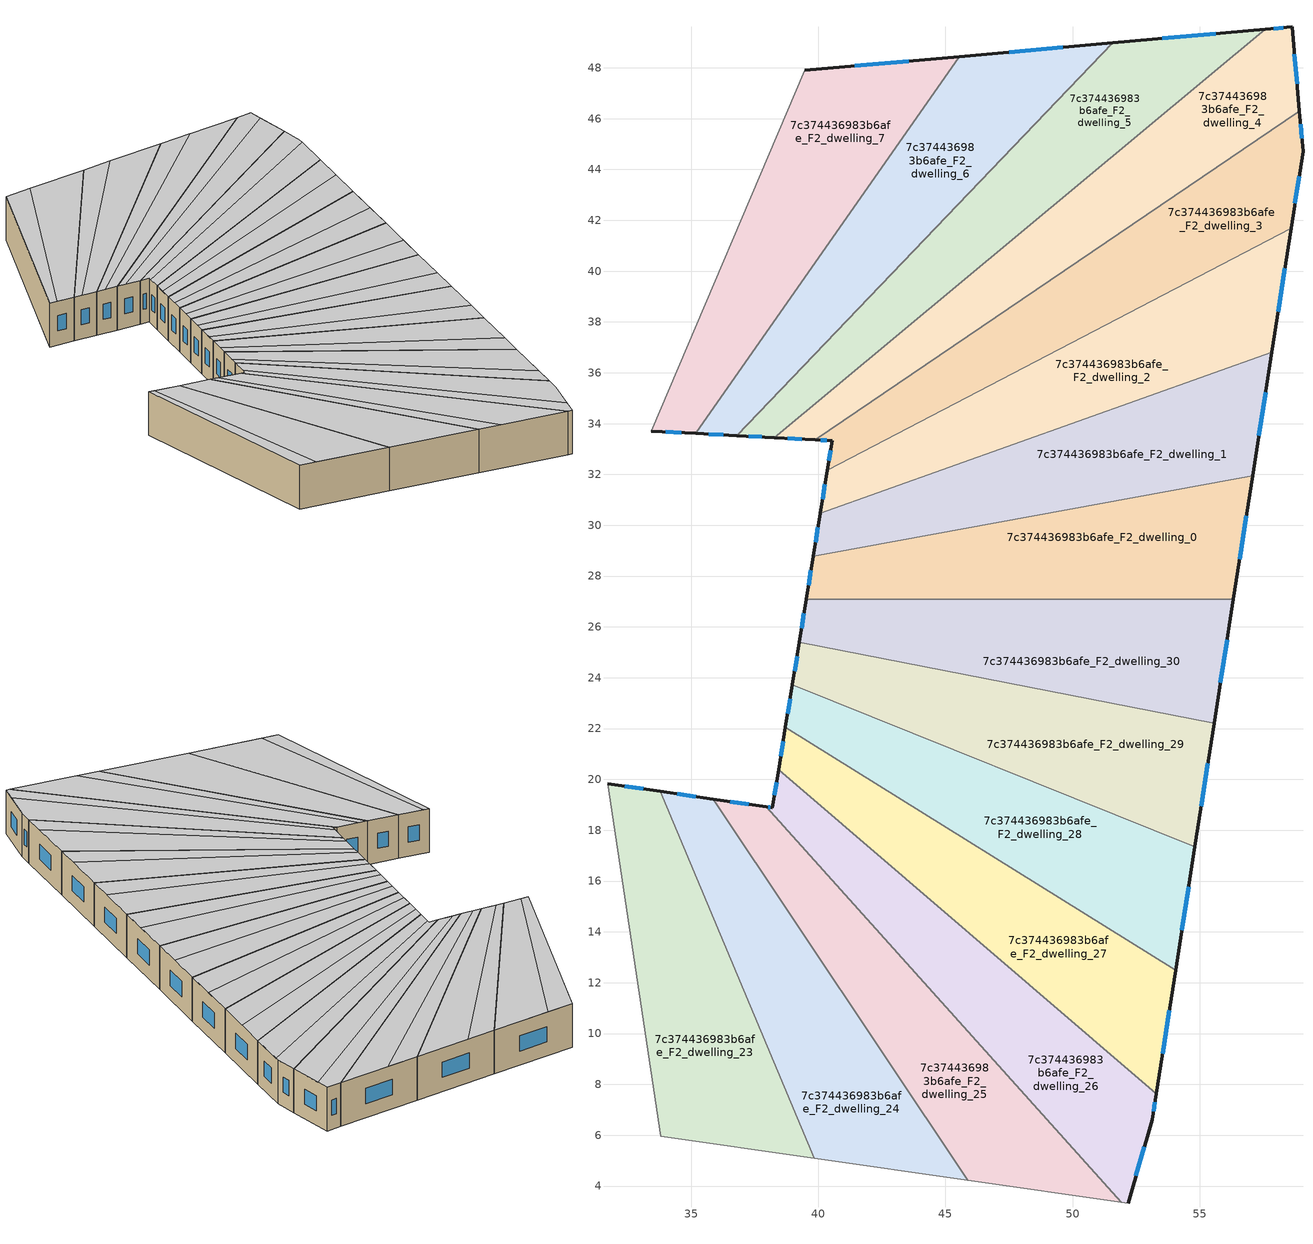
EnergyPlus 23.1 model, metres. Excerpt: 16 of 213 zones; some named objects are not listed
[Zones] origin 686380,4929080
7c374436983b6afe_F2_dwelling_0
 floor to 7c374436983b6afe_F1_dwelling_0 (EU_floor_Construction): 57.08,31.95 56.32,27.08 39.52,27.08 39.8,28.77 z6
 wall outside (EU_wall_Construction): 39.8,28.77 39.52,27.08 / 56.32,27.08 57.08,31.95 z6:9
 wall to 7c374436983b6afe_F2_dwelling_1 (EU_wall_Construction): 57.08,31.95 39.8,28.77 z6:9
 wall to 7c374436983b6afe_F2_dwelling_30 (EU_wall_Construction): 39.52,27.08 56.32,27.08 z6:9
 window (EU_Window_Construction): 39.71,28.22 39.61,27.63 / 56.57,28.66 56.84,30.37 z6.98:8.02
 ceiling to 7c374436983b6afe_F3_dwelling_22 (EU_floor_Construction): 56.67,29.3 57.08,31.95 39.8,28.77 39.65,27.85 z9
 ceiling to 7c374436983b6afe_F3_dwelling_21 (EU_floor_Construction): 56.32,27.08 56.67,29.3 39.65,27.85 39.52,27.08 z9
7c374436983b6afe_F2_dwelling_1
 floor to 7c374436983b6afe_F1_dwelling_1 (EU_floor_Construction): 57.84,36.82 57.08,31.95 39.8,28.77 40.07,30.47 z6
 wall outside (EU_wall_Construction): 40.07,30.47 39.8,28.77 / 57.08,31.95 57.84,36.82 z6:9
 wall to 7c374436983b6afe_F2_dwelling_2 (EU_wall_Construction): 57.84,36.82 40.07,30.47 z6:9
 window (EU_Window_Construction): 39.98,29.91 39.89,29.32 / 57.33,33.53 57.59,35.23 z6.98:8.02
 ceiling to 7c374436983b6afe_F3_dwelling_23 (EU_floor_Construction): 57.45,34.33 57.84,36.82 40.07,30.47 39.93,29.6 z9
 ceiling to 7c374436983b6afe_F3_dwelling_22 (EU_floor_Construction): 57.08,31.95 57.45,34.33 39.93,29.6 39.8,28.77 z9
7c374436983b6afe_F2_dwelling_2
 floor to 7c374436983b6afe_F1_dwelling_2 (EU_floor_Construction): 58.6,41.69 57.84,36.82 40.07,30.47 40.35,32.17 z6
 wall outside (EU_wall_Construction): 40.35,32.17 40.07,30.47 / 57.84,36.82 58.6,41.69 z6:9
 wall to 7c374436983b6afe_F2_dwelling_3 (EU_wall_Construction): 58.6,41.69 40.35,32.17 z6:9
 window (EU_Window_Construction): 40.26,31.61 40.16,31.02 / 58.09,38.4 58.35,40.1 z6.98:8.02
 ceiling to 7c374436983b6afe_F3_dwelling_24 (EU_floor_Construction): 58.24,39.36 58.6,41.69 40.35,32.17 40.22,31.35 z9
 ceiling to 7c374436983b6afe_F3_dwelling_23 (EU_floor_Construction): 57.84,36.82 58.24,39.36 40.22,31.35 40.07,30.47 z9
7c374436983b6afe_F2_dwelling_23
 floor to 7c374436983b6afe_F1_dwelling_23 (EU_floor_Construction): 33.78,19.53 39.83,5.1 33.79,5.96 31.7,19.83 z6
 wall outside (EU_wall_Construction): 33.78,19.53 31.7,19.83 z6:9
 wall to 7c374436983b6afe_F2_dwelling_24 (EU_wall_Construction): 39.83,5.1 33.78,19.53 z6:9
 wall adiabatic (EU_wall_Construction): 33.79,5.96 39.83,5.1 z6:9
 wall to 7c374436983b6afe_F2_dwelling_22 (EU_wall_Construction): 31.7,19.83 33.79,5.96 z6:9
 window (EU_Window_Construction): 33.1,19.63 32.38,19.73 z6.98:8.02
 ceiling to 7c374436983b6afe_F3_dwelling_14 (EU_floor_Construction): 39.83,5.1 33.78,19.53 32.09,19.77 34.93,5.8 z9
 ceiling to 7c374436983b6afe_F3_dwelling_13 (EU_floor_Construction): 34.93,5.8 32.09,19.77 31.7,19.83 33.79,5.97 z9
7c374436983b6afe_F2_dwelling_24
 floor to 7c374436983b6afe_F1_dwelling_24 (EU_floor_Construction): 35.86,19.23 45.88,4.23 39.83,5.1 33.78,19.53 z6
 wall outside (EU_wall_Construction): 35.86,19.23 33.78,19.53 z6:9
 wall to 7c374436983b6afe_F2_dwelling_25 (EU_wall_Construction): 45.88,4.23 35.86,19.23 z6:9
 wall adiabatic (EU_wall_Construction): 39.83,5.1 45.88,4.23 z6:9
 window (EU_Window_Construction): 35.18,19.32 34.46,19.43 z6.98:8.02
 ceiling adiabatic (EU_roof_Construction): 45.88,4.23 35.86,19.23 33.78,19.53 39.83,5.1 z9
7c374436983b6afe_F2_dwelling_25
 floor to 7c374436983b6afe_F1_dwelling_25 (EU_floor_Construction): 37.94,18.92 51.92,3.37 45.88,4.23 35.86,19.23 z6
 wall outside (EU_wall_Construction): 37.94,18.92 35.86,19.23 z6:9
 wall to 7c374436983b6afe_F2_dwelling_26 (EU_wall_Construction): 51.92,3.37 37.94,18.92 z6:9
 wall adiabatic (EU_wall_Construction): 45.88,4.23 51.92,3.37 z6:9
 window (EU_Window_Construction): 37.26,19.02 36.54,19.13 z6.98:8.02
 ceiling to 7c374436983b6afe_F3_dwelling_16 (EU_floor_Construction): 51.92,3.37 37.94,18.92 36.39,19.15 47.42,4.01 z9
 ceiling to 7c374436983b6afe_F3_dwelling_15 (EU_floor_Construction): 47.42,4.01 36.39,19.15 35.86,19.23 45.88,4.23 z9
7c374436983b6afe_F2_dwelling_26
 floor to 7c374436983b6afe_F1_dwelling_26 (EU_floor_Construction): 53.3,7.63 53.14,6.61 52.19,3.33 51.92,3.37 37.94,18.92 38.19,18.89 38.43,20.38 z6
 wall outside (EU_wall_Construction): 38.43,20.38 38.19,18.89 37.94,18.92 / 52.19,3.33 53.14,6.61 53.3,7.63 z6:9
 wall adiabatic (EU_wall_Construction): 51.92,3.37 52.19,3.33 z6:9
 wall to 7c374436983b6afe_F2_dwelling_27 (EU_wall_Construction): 53.3,7.63 38.43,20.38 z6:9
 window (EU_Window_Construction): 38.11,18.9 38.02,18.91 / 38.35,19.89 38.27,19.37 / 53.19,6.94 53.25,7.3 / 52.5,4.4 52.83,5.54 z6.98:8.02
 ceiling to 7c374436983b6afe_F3_dwelling_17 (EU_floor_Construction): 52.5,4.41 53.14,6.61 53.3,7.63 38.43,20.38 38.24,19.18 z9
 ceiling to 7c374436983b6afe_F3_dwelling_16 (EU_floor_Construction): 52.19,3.33 52.5,4.41 38.24,19.18 38.19,18.89 37.94,18.92 51.92,3.37 z9
7c374436983b6afe_F2_dwelling_27
 floor to 7c374436983b6afe_F1_dwelling_27 (EU_floor_Construction): 54.05,12.49 53.3,7.63 38.43,20.38 38.7,22.04 z6
 wall outside (EU_wall_Construction): 38.7,22.04 38.43,20.38 / 53.3,7.63 54.05,12.49 z6:9
 wall to 7c374436983b6afe_F2_dwelling_28 (EU_wall_Construction): 54.05,12.49 38.7,22.04 z6:9
 window (EU_Window_Construction): 38.61,21.5 38.52,20.92 / 53.54,9.21 53.81,10.91 z6.98:8.02
 ceiling to 7c374436983b6afe_F3_dwelling_18 (EU_floor_Construction): 53.54,9.2 54.05,12.49 38.7,22.04 38.52,20.91 z9
 ceiling to 7c374436983b6afe_F3_dwelling_17 (EU_floor_Construction): 53.3,7.63 53.54,9.2 38.52,20.91 38.43,20.38 z9
7c374436983b6afe_F2_dwelling_28
 floor to 7c374436983b6afe_F1_dwelling_28 (EU_floor_Construction): 54.81,17.35 54.05,12.49 38.7,22.04 38.97,23.72 z6
 wall outside (EU_wall_Construction): 38.97,23.72 38.7,22.04 / 54.05,12.49 54.81,17.35 z6:9
 wall to 7c374436983b6afe_F2_dwelling_29 (EU_wall_Construction): 54.81,17.35 38.97,23.72 z6:9
 window (EU_Window_Construction): 38.89,23.17 38.79,22.59 / 54.3,14.07 54.56,15.77 z6.98:8.02
 ceiling to 7c374436983b6afe_F3_dwelling_18 (EU_floor_Construction): 54.05,12.49 54.32,14.22 38.8,22.64 38.7,22.04 z9
 ceiling adiabatic (EU_roof_Construction): 54.32,14.22 54.81,17.35 38.97,23.72 38.8,22.64 z9
7c374436983b6afe_F2_dwelling_29
 floor to 7c374436983b6afe_F1_dwelling_29 (EU_floor_Construction): 55.57,22.22 54.81,17.35 38.97,23.72 39.25,25.4 z6
 wall outside (EU_wall_Construction): 39.25,25.4 38.97,23.72 / 54.81,17.35 55.57,22.22 z6:9
 wall to 7c374436983b6afe_F2_dwelling_30 (EU_wall_Construction): 55.57,22.22 39.25,25.4 z6:9
 window (EU_Window_Construction): 39.16,24.85 39.06,24.27 / 55.06,18.94 55.32,20.64 z6.98:8.02
 ceiling to 7c374436983b6afe_F3_dwelling_20 (EU_floor_Construction): 55.1,19.24 55.57,22.22 39.25,25.4 39.08,24.37 z9
 ceiling to 7c374436983b6afe_F3_dwelling_19 (EU_floor_Construction): 54.81,17.35 55.1,19.24 39.08,24.37 38.98,23.72 z9
7c374436983b6afe_F2_dwelling_3
 floor to 7c374436983b6afe_F1_dwelling_3 (EU_floor_Construction): 58.93,46.28 59.07,44.71 58.6,41.69 40.35,32.17 40.54,33.33 39.87,33.36 z6
 wall outside (EU_wall_Construction): 39.87,33.36 40.54,33.33 40.35,32.17 / 58.6,41.69 59.07,44.71 58.93,46.28 z6:9
 wall to 7c374436983b6afe_F2_dwelling_4 (EU_wall_Construction): 58.93,46.28 39.87,33.36 z6:9
 window (EU_Window_Construction): 40.48,32.95 40.41,32.54 / 40.09,33.35 40.32,33.34 / 59.02,45.22 58.98,45.77 / 58.75,42.67 58.92,43.73 z6.98:8.02
 ceiling to 7c374436983b6afe_F3_dwelling_24 (EU_floor_Construction): 58.6,41.69 59.02,44.39 40.5,33.11 40.35,32.17 z9
 ceiling to 7c374436983b6afe_F3_dwelling_25 (EU_floor_Construction): 59.02,44.39 59.07,44.71 58.93,46.28 39.87,33.36 40.54,33.33 40.5,33.11 z9
7c374436983b6afe_F2_dwelling_30
 floor to 7c374436983b6afe_F1_dwelling_30 (EU_floor_Construction): 56.32,27.08 55.57,22.22 39.25,25.4 39.52,27.08 z6
 wall outside (EU_wall_Construction): 39.52,27.08 39.25,25.4 / 55.57,22.22 56.32,27.08 z6:9
 window (EU_Window_Construction): 39.43,26.53 39.34,25.95 / 55.81,23.8 56.08,25.5 z6.98:8.02
 ceiling to 7c374436983b6afe_F3_dwelling_21 (EU_floor_Construction): 55.89,24.27 56.32,27.08 39.52,27.08 39.36,26.11 z9
 ceiling to 7c374436983b6afe_F3_dwelling_20 (EU_floor_Construction): 55.57,22.22 55.89,24.27 39.36,26.11 39.25,25.4 z9
7c374436983b6afe_F2_dwelling_4
 floor to 7c374436983b6afe_F1_dwelling_4 (EU_floor_Construction): 58.64,49.61 58.93,46.28 39.87,33.36 38.26,33.45 57.58,49.51 z6
 wall outside (EU_wall_Construction): 38.26,33.45 39.87,33.36 / 58.93,46.28 58.64,49.61 57.58,49.51 z6:9
 wall to 7c374436983b6afe_F2_dwelling_5 (EU_wall_Construction): 57.58,49.51 38.26,33.45 z6:9
 window (EU_Window_Construction): 38.79,33.42 39.35,33.39 / 58.29,49.58 57.92,49.54 / 58.84,47.36 58.73,48.53 z6.98:8.02
 ceiling to 7c374436983b6afe_F3_dwelling_25 (EU_floor_Construction): 58.93,46.28 58.72,48.67 38.86,33.42 39.87,33.36 z9
 ceiling to 7c374436983b6afe_F3_dwelling_26 (EU_floor_Construction): 58.72,48.67 58.64,49.61 57.58,49.51 38.26,33.45 38.86,33.42 z9
7c374436983b6afe_F2_dwelling_5
 floor to 7c374436983b6afe_F1_dwelling_5 (EU_floor_Construction): 57.58,49.51 38.26,33.45 36.78,33.53 51.58,48.98 z6
 wall outside (EU_wall_Construction): 36.78,33.53 38.26,33.45 / 57.58,49.51 51.58,48.98 z6:9
 wall to 7c374436983b6afe_F2_dwelling_6 (EU_wall_Construction): 51.58,48.98 36.78,33.53 z6:9
 window (EU_Window_Construction): 37.26,33.5 37.78,33.47 / 55.63,49.34 53.53,49.15 z6.98:8.02
 ceiling to 7c374436983b6afe_F3_dwelling_27 (EU_floor_Construction): 51.58,48.98 36.78,33.53 37.35,33.5 53.85,49.18 z9
 ceiling adiabatic (EU_roof_Construction): 57.58,49.51 51.58,48.98 53.85,49.18 37.35,33.5 36.78,33.53 38.26,33.45 z9
7c374436983b6afe_F2_dwelling_6
 floor to 7c374436983b6afe_F1_dwelling_6 (EU_floor_Construction): 51.58,48.98 36.78,33.53 35.17,33.61 45.54,48.44 z6
 wall outside (EU_wall_Construction): 35.17,33.61 36.78,33.53 / 51.58,48.98 45.54,48.44 z6:9
 wall to 7c374436983b6afe_F2_dwelling_7 (EU_wall_Construction): 45.54,48.44 35.17,33.61 z6:9
 window (EU_Window_Construction): 35.69,33.58 36.26,33.55 / 49.62,48.81 47.51,48.62 z6.98:8.02
 ceiling to 7c374436983b6afe_F3_dwelling_27 (EU_floor_Construction): 36.78,33.53 51.58,48.98 47.63,48.63 35.74,33.58 z9
 ceiling to 7c374436983b6afe_F3_dwelling_28 (EU_floor_Construction): 35.74,33.58 47.63,48.63 45.54,48.44 35.17,33.61 z9
7c374436983b6afe_F2_dwelling_7
 floor to 7c374436983b6afe_F1_dwelling_7 (EU_floor_Construction): 45.54,48.44 35.17,33.61 33.42,33.7 39.45,47.9 z6
 wall outside (EU_wall_Construction): 33.42,33.7 35.17,33.61 / 45.54,48.44 39.45,47.9 z6:9
 wall to 7c374436983b6afe_F2_dwelling_8 (EU_wall_Construction): 39.45,47.9 33.42,33.7 z6:9
 window (EU_Window_Construction): 33.99,33.67 34.6,33.64 / 43.56,48.27 41.43,48.08 z6.98:8.02
 ceiling to 7c374436983b6afe_F3_dwelling_28 (EU_floor_Construction): 35.17,33.61 45.54,48.44 41.35,48.07 33.98,33.67 z9
 ceiling to 7c374436983b6afe_F3_dwelling_29 (EU_floor_Construction): 33.98,33.67 41.35,48.07 39.45,47.9 33.42,33.7 z9
[Building]
EU S2 Campaign: North Axis=0; Terrain=City; Solar Distribution=FullExterior
[Site:Location]
Bologna: Latitude=44.5; Longitude=11.25; Time Zone=1; Elevation=37
[SizingPeriod:WeatherFileDays]
AnnualSizingPeriod: Begin Month=1; Begin Day of Month=1; End Month=12; End Day of Month=31; Day of Week for Start Day=Monday; Use Weather File Daylight Saving Period=No; Use Weather File Rain and Snow Indicators=No
[MATERIAL]
EU_InternalMass_Material: Roughness=MediumRough; Thickness=0.1; Conductivity=1; Density=1800; Specific Heat=900; Thermal Absorptance=0.9; Solar Absorptance=0.7; Visible Absorptance=0.7
[MATERIAL:NOMASS] Roughness=MediumRough; Thermal Absorptance=0.9; Solar Absorptance=0.7; Visible Absorptance=0.7
Name | Thermal Resistance
EU_wall_NoMass | 0.905828
EU_roof_NoMass | 0.37593
EU_floor_NoMass | 0.67114
[WINDOWMATERIAL:SIMPLEGLAZINGSYSTEM]
EU_Window_SimpleGlazing: UFactor=4.52486; Solar Heat Gain Coefficient=0.85; Visible Transmittance=0.85
[CONSTRUCTION]
EU_wall_Construction: EU_wall_NoMass
EU_roof_Construction: EU_roof_NoMass
EU_floor_Construction: EU_floor_NoMass
EU_Window_Construction: EU_Window_SimpleGlazing
EU_InternalMass_Construction: EU_InternalMass_Material
[ZONE] Type=1; Multiplier=1; Ceiling Height=autocalculate; Floor Area=autocalculate; Part of Total Floor Area=Yes
Name | Volume
7c374436983b6afe_F2_dwelling_0; 7c374436983b6afe_F2_dwelling_23; 7c374436983b6afe_F2_dwelling_30 | 165.152
7c374436983b6afe_F2_dwelling_1 | 165.132
7c374436983b6afe_F2_dwelling_2 | 165.19
7c374436983b6afe_F2_dwelling_24 | 165.169
7c374436983b6afe_F2_dwelling_25 | 165.138
7c374436983b6afe_F2_dwelling_26 | 165.167
7c374436983b6afe_F2_dwelling_27; 7c374436983b6afe_F2_dwelling_4 | 165.149
7c374436983b6afe_F2_dwelling_28 | 165.164
7c374436983b6afe_F2_dwelling_29 | 165.148
7c374436983b6afe_F2_dwelling_3 | 165.121
7c374436983b6afe_F2_dwelling_5 | 165.155
7c374436983b6afe_F2_dwelling_6 | 165.172
7c374436983b6afe_F2_dwelling_7 | 165.141
[INTERNALMASS] Construction=EU_InternalMass_Construction
Name | Zone or ZoneList | Surface Area
7c374436983b6afe_F2_dwelling_0_EU_InternalMass | 7c374436983b6afe_F2_dwelling_0 | 55.0512
7c374436983b6afe_F2_dwelling_1_EU_InternalMass | 7c374436983b6afe_F2_dwelling_1 | 55.0438
7c374436983b6afe_F2_dwelling_2_EU_InternalMass | 7c374436983b6afe_F2_dwelling_2 | 55.0634
7c374436983b6afe_F2_dwelling_3_EU_InternalMass | 7c374436983b6afe_F2_dwelling_3 | 55.0409
7c374436983b6afe_F2_dwelling_4_EU_InternalMass | 7c374436983b6afe_F2_dwelling_4 | 55.0494
7c374436983b6afe_F2_dwelling_5_EU_InternalMass | 7c374436983b6afe_F2_dwelling_5 | 55.0518
7c374436983b6afe_F2_dwelling_6_EU_InternalMass | 7c374436983b6afe_F2_dwelling_6 | 55.0575
7c374436983b6afe_F2_dwelling_7_EU_InternalMass | 7c374436983b6afe_F2_dwelling_7 | 55.0473
7c374436983b6afe_F2_dwelling_23_EU_InternalMass | 7c374436983b6afe_F2_dwelling_23 | 55.0508
7c374436983b6afe_F2_dwelling_24_EU_InternalMass | 7c374436983b6afe_F2_dwelling_24 | 55.0562
7c374436983b6afe_F2_dwelling_25_EU_InternalMass | 7c374436983b6afe_F2_dwelling_25 | 55.0458
7c374436983b6afe_F2_dwelling_26_EU_InternalMass | 7c374436983b6afe_F2_dwelling_26 | 55.0553
7c374436983b6afe_F2_dwelling_27_EU_InternalMass | 7c374436983b6afe_F2_dwelling_27 | 55.0498
7c374436983b6afe_F2_dwelling_28_EU_InternalMass | 7c374436983b6afe_F2_dwelling_28 | 55.0545
7c374436983b6afe_F2_dwelling_29_EU_InternalMass | 7c374436983b6afe_F2_dwelling_29 | 55.0492
7c374436983b6afe_F2_dwelling_30_EU_InternalMass | 7c374436983b6afe_F2_dwelling_30 | 55.0505
[OTHEREQUIPMENT] Fuel Type=Electricity; Design Level Calculation Method=Watts/Area; Power per Zone Floor Area=1; Fraction Latent=0; Fraction Radiant=0; Fraction Lost=0; Carbon Dioxide Generation Rate=0; EndUse Subcategory=EU_Step8_InternalGains
Name | Zone or ZoneList or Space or SpaceList | Schedule
EU_Step8_InternalGain_7c374436983b6afe_F2_dwelling_0_f000 | 7c374436983b6afe_F2_dwelling_0 | EU_Step8_GainSchedule_7c374436983b6afe_F2_dwelling_0_f000
EU_Step8_InternalGain_7c374436983b6afe_F2_dwelling_1_f000 | 7c374436983b6afe_F2_dwelling_1 | EU_Step8_GainSchedule_7c374436983b6afe_F2_dwelling_1_f000
EU_Step8_InternalGain_7c374436983b6afe_F2_dwelling_2_f000 | 7c374436983b6afe_F2_dwelling_2 | EU_Step8_GainSchedule_7c374436983b6afe_F2_dwelling_2_f000
EU_Step8_InternalGain_7c374436983b6afe_F2_dwelling_3_f000 | 7c374436983b6afe_F2_dwelling_3 | EU_Step8_GainSchedule_7c374436983b6afe_F2_dwelling_3_f000
EU_Step8_InternalGain_7c374436983b6afe_F2_dwelling_4_f000 | 7c374436983b6afe_F2_dwelling_4 | EU_Step8_GainSchedule_7c374436983b6afe_F2_dwelling_4_f000
EU_Step8_InternalGain_7c374436983b6afe_F2_dwelling_5_f000 | 7c374436983b6afe_F2_dwelling_5 | EU_Step8_GainSchedule_7c374436983b6afe_F2_dwelling_5_f000
EU_Step8_InternalGain_7c374436983b6afe_F2_dwelling_6_f000 | 7c374436983b6afe_F2_dwelling_6 | EU_Step8_GainSchedule_7c374436983b6afe_F2_dwelling_6_f000
EU_Step8_InternalGain_7c374436983b6afe_F2_dwelling_7_f000 | 7c374436983b6afe_F2_dwelling_7 | EU_Step8_GainSchedule_7c374436983b6afe_F2_dwelling_7_f000
EU_Step8_InternalGain_7c374436983b6afe_F2_dwelling_23_f000 | 7c374436983b6afe_F2_dwelling_23 | EU_Step8_GainSchedule_7c374436983b6afe_F2_dwelling_23_f000
EU_Step8_InternalGain_7c374436983b6afe_F2_dwelling_24_f000 | 7c374436983b6afe_F2_dwelling_24 | EU_Step8_GainSchedule_7c374436983b6afe_F2_dwelling_24_f000
EU_Step8_InternalGain_7c374436983b6afe_F2_dwelling_25_f000 | 7c374436983b6afe_F2_dwelling_25 | EU_Step8_GainSchedule_7c374436983b6afe_F2_dwelling_25_f000
EU_Step8_InternalGain_7c374436983b6afe_F2_dwelling_26_f000 | 7c374436983b6afe_F2_dwelling_26 | EU_Step8_GainSchedule_7c374436983b6afe_F2_dwelling_26_f000
EU_Step8_InternalGain_7c374436983b6afe_F2_dwelling_27_f000 | 7c374436983b6afe_F2_dwelling_27 | EU_Step8_GainSchedule_7c374436983b6afe_F2_dwelling_27_f000
EU_Step8_InternalGain_7c374436983b6afe_F2_dwelling_28_f000 | 7c374436983b6afe_F2_dwelling_28 | EU_Step8_GainSchedule_7c374436983b6afe_F2_dwelling_28_f000
EU_Step8_InternalGain_7c374436983b6afe_F2_dwelling_29_f000 | 7c374436983b6afe_F2_dwelling_29 | EU_Step8_GainSchedule_7c374436983b6afe_F2_dwelling_29_f000
EU_Step8_InternalGain_7c374436983b6afe_F2_dwelling_30_f000 | 7c374436983b6afe_F2_dwelling_30 | EU_Step8_GainSchedule_7c374436983b6afe_F2_dwelling_30_f000
[ZONEVENTILATION:DESIGNFLOWRATE] Schedule=EU_AlwaysOn; Design Flow Rate Calculation Method=AirChanges/Hour; Air Changes per Hour=0.73129; Ventilation Type=Natural; Fan Pressure Rise=0; Fan Total Efficiency=1; Constant Term Coefficient=1; Temperature Term Coefficient=0; Velocity Term Coefficient=0; Velocity Squared Term Coefficient=0; Minimum Indoor Temperature=-100; Maximum Indoor Temperature=100; Delta Temperature=-100; Minimum Outdoor Temperature=-100; Maximum Outdoor Temperature=100; Maximum Wind Speed=40
Name | Zone or ZoneList or Space or SpaceList
EU_ConstantAir_7c374436983b6afe_F2_dwelling_0 | 7c374436983b6afe_F2_dwelling_0
EU_ConstantAir_7c374436983b6afe_F2_dwelling_1 | 7c374436983b6afe_F2_dwelling_1
EU_ConstantAir_7c374436983b6afe_F2_dwelling_2 | 7c374436983b6afe_F2_dwelling_2
EU_ConstantAir_7c374436983b6afe_F2_dwelling_3 | 7c374436983b6afe_F2_dwelling_3
EU_ConstantAir_7c374436983b6afe_F2_dwelling_4 | 7c374436983b6afe_F2_dwelling_4
EU_ConstantAir_7c374436983b6afe_F2_dwelling_5 | 7c374436983b6afe_F2_dwelling_5
EU_ConstantAir_7c374436983b6afe_F2_dwelling_6 | 7c374436983b6afe_F2_dwelling_6
EU_ConstantAir_7c374436983b6afe_F2_dwelling_7 | 7c374436983b6afe_F2_dwelling_7
EU_ConstantAir_7c374436983b6afe_F2_dwelling_23 | 7c374436983b6afe_F2_dwelling_23
EU_ConstantAir_7c374436983b6afe_F2_dwelling_24 | 7c374436983b6afe_F2_dwelling_24
EU_ConstantAir_7c374436983b6afe_F2_dwelling_25 | 7c374436983b6afe_F2_dwelling_25
EU_ConstantAir_7c374436983b6afe_F2_dwelling_26 | 7c374436983b6afe_F2_dwelling_26
EU_ConstantAir_7c374436983b6afe_F2_dwelling_27 | 7c374436983b6afe_F2_dwelling_27
EU_ConstantAir_7c374436983b6afe_F2_dwelling_28 | 7c374436983b6afe_F2_dwelling_28
EU_ConstantAir_7c374436983b6afe_F2_dwelling_29 | 7c374436983b6afe_F2_dwelling_29
EU_ConstantAir_7c374436983b6afe_F2_dwelling_30 | 7c374436983b6afe_F2_dwelling_30
[HVACTEMPLATE:ZONE:IDEALLOADSAIRSYSTEM] System Availability Schedule=EU_AlwaysOn; Maximum Heating Supply Air Temperature=50; Minimum Cooling Supply Air Temperature=13; Maximum Heating Supply Air Humidity Ratio=0.0156; Minimum Cooling Supply Air Humidity Ratio=0.0077; Heating Limit=NoLimit; Cooling Limit=NoLimit; Heating Availability Schedule=EU_AlwaysOn; Cooling Availability Schedule=EU_CoolingOff; Dehumidification Control Type=ConstantSensibleHeatRatio; Cooling Sensible Heat Ratio=0.7; Dehumidification Setpoint=60; Humidification Control Type=None; Humidification Setpoint=30; Outdoor Air Method=None; Outdoor Air Flow Rate per Person=0.00944; Outdoor Air Flow Rate per Zone Floor Area=0; Outdoor Air Flow Rate per Zone=0; Demand Controlled Ventilation Type=None; Outdoor Air Economizer Type=NoEconomizer; Heat Recovery Type=None; Sensible Heat Recovery Effectiveness=0.7; Latent Heat Recovery Effectiveness=0.65
Name | Template Thermostat
7c374436983b6afe_F2_dwelling_0 | EU_HeatOnly_7c374436983b6afe_F2_dwelling_0
7c374436983b6afe_F2_dwelling_1 | EU_HeatOnly_7c374436983b6afe_F2_dwelling_1
7c374436983b6afe_F2_dwelling_2 | EU_HeatOnly_7c374436983b6afe_F2_dwelling_2
7c374436983b6afe_F2_dwelling_3 | EU_HeatOnly_7c374436983b6afe_F2_dwelling_3
7c374436983b6afe_F2_dwelling_4 | EU_HeatOnly_7c374436983b6afe_F2_dwelling_4
7c374436983b6afe_F2_dwelling_5 | EU_HeatOnly_7c374436983b6afe_F2_dwelling_5
7c374436983b6afe_F2_dwelling_6 | EU_HeatOnly_7c374436983b6afe_F2_dwelling_6
7c374436983b6afe_F2_dwelling_7 | EU_HeatOnly_7c374436983b6afe_F2_dwelling_7
7c374436983b6afe_F2_dwelling_23 | EU_HeatOnly_7c374436983b6afe_F2_dwelling_23
7c374436983b6afe_F2_dwelling_24 | EU_HeatOnly_7c374436983b6afe_F2_dwelling_24
7c374436983b6afe_F2_dwelling_25 | EU_HeatOnly_7c374436983b6afe_F2_dwelling_25
7c374436983b6afe_F2_dwelling_26 | EU_HeatOnly_7c374436983b6afe_F2_dwelling_26
7c374436983b6afe_F2_dwelling_27 | EU_HeatOnly_7c374436983b6afe_F2_dwelling_27
7c374436983b6afe_F2_dwelling_28 | EU_HeatOnly_7c374436983b6afe_F2_dwelling_28
7c374436983b6afe_F2_dwelling_29 | EU_HeatOnly_7c374436983b6afe_F2_dwelling_29
7c374436983b6afe_F2_dwelling_30 | EU_HeatOnly_7c374436983b6afe_F2_dwelling_30
[SIZING:ZONE] Zone Cooling Design Supply Air Temperature Input Method=SupplyAirTemperature; Zone Cooling Design Supply Air Temperature=13; Zone Heating Design Supply Air Temperature Input Method=SupplyAirTemperature; Zone Heating Design Supply Air Temperature=50; Zone Cooling Design Supply Air Humidity Ratio=0.008; Zone Heating Design Supply Air Humidity Ratio=0.008; Cooling Design Air Flow Method=DesignDay; Cooling Design Air Flow Rate=0; Cooling Minimum Air Flow per Zone Floor Area=0.000762; Cooling Minimum Air Flow=0; Cooling Minimum Air Flow Fraction=0.2; Heating Design Air Flow Method=DesignDay; Heating Design Air Flow Rate=0; Heating Maximum Air Flow per Zone Floor Area=0.002032; Heating Maximum Air Flow=0.141576; Heating Maximum Air Flow Fraction=0.3; Account for Dedicated Outdoor Air System=No; Dedicated Outdoor Air System Control Strategy=NeutralSupplyAir; Dedicated Outdoor Air Low Setpoint Temperature for Design=autosize; Dedicated Outdoor Air High Setpoint Temperature for Design=autosize; Zone Load Sizing Method=Sensible Load Only No Latent Load; Zone Latent Cooling Design Supply Air Humidity Ratio Input Method=HumidityRatioDifference; Zone Cooling Design Supply Air Humidity Ratio Difference=0.005; Zone Latent Heating Design Supply Air Humidity Ratio Input Method=HumidityRatioDifference; Zone Humidification Design Supply Air Humidity Ratio Difference=0.005
7c374436983b6afe_F2_dwelling_0; 7c374436983b6afe_F2_dwelling_1; 7c374436983b6afe_F2_dwelling_2; 7c374436983b6afe_F2_dwelling_3; 7c374436983b6afe_F2_dwelling_4; 7c374436983b6afe_F2_dwelling_5; 7c374436983b6afe_F2_dwelling_6; 7c374436983b6afe_F2_dwelling_7; 7c374436983b6afe_F2_dwelling_23; 7c374436983b6afe_F2_dwelling_24; 7c374436983b6afe_F2_dwelling_25; 7c374436983b6afe_F2_dwelling_26; 7c374436983b6afe_F2_dwelling_27; 7c374436983b6afe_F2_dwelling_28; 7c374436983b6afe_F2_dwelling_29; 7c374436983b6afe_F2_dwelling_30
[SCHEDULE:CONSTANT]
Name | Hourly Value
EU_AlwaysOn | 1
EU_CoolingOff | 0
[SCHEDULE:FILE] Column Number=1; Rows to Skip at Top=0; Number of Hours of Data=8760; Column Separator=Comma; Interpolate to Timestep=No; Minutes per Item=60; Adjust Schedule for Daylight Savings=Yes
Name | File
EU_Step8_GainSchedule_7c374436983b6afe_F2_dwelling_0_f000 | ../../schedules/7c374436983b6afe/7c374436983b6afe_F2_dwelling_0_f000_gain.csv
EU_Step8_GainSchedule_7c374436983b6afe_F2_dwelling_1_f000 | ../../schedules/7c374436983b6afe/7c374436983b6afe_F2_dwelling_1_f000_gain.csv
EU_Step8_GainSchedule_7c374436983b6afe_F2_dwelling_2_f000 | ../../schedules/7c374436983b6afe/7c374436983b6afe_F2_dwelling_2_f000_gain.csv
EU_Step8_GainSchedule_7c374436983b6afe_F2_dwelling_3_f000 | ../../schedules/7c374436983b6afe/7c374436983b6afe_F2_dwelling_3_f000_gain.csv
EU_Step8_GainSchedule_7c374436983b6afe_F2_dwelling_4_f000 | ../../schedules/7c374436983b6afe/7c374436983b6afe_F2_dwelling_4_f000_gain.csv
EU_Step8_GainSchedule_7c374436983b6afe_F2_dwelling_5_f000 | ../../schedules/7c374436983b6afe/7c374436983b6afe_F2_dwelling_5_f000_gain.csv
EU_Step8_GainSchedule_7c374436983b6afe_F2_dwelling_6_f000 | ../../schedules/7c374436983b6afe/7c374436983b6afe_F2_dwelling_6_f000_gain.csv
EU_Step8_GainSchedule_7c374436983b6afe_F2_dwelling_7_f000 | ../../schedules/7c374436983b6afe/7c374436983b6afe_F2_dwelling_7_f000_gain.csv
EU_Step8_GainSchedule_7c374436983b6afe_F2_dwelling_23_f000 | ../../schedules/7c374436983b6afe/7c374436983b6afe_F2_dwelling_23_f000_gain.csv
EU_Step8_GainSchedule_7c374436983b6afe_F2_dwelling_24_f000 | ../../schedules/7c374436983b6afe/7c374436983b6afe_F2_dwelling_24_f000_gain.csv
EU_Step8_GainSchedule_7c374436983b6afe_F2_dwelling_25_f000 | ../../schedules/7c374436983b6afe/7c374436983b6afe_F2_dwelling_25_f000_gain.csv
EU_Step8_GainSchedule_7c374436983b6afe_F2_dwelling_26_f000 | ../../schedules/7c374436983b6afe/7c374436983b6afe_F2_dwelling_26_f000_gain.csv
EU_Step8_GainSchedule_7c374436983b6afe_F2_dwelling_27_f000 | ../../schedules/7c374436983b6afe/7c374436983b6afe_F2_dwelling_27_f000_gain.csv
EU_Step8_GainSchedule_7c374436983b6afe_F2_dwelling_28_f000 | ../../schedules/7c374436983b6afe/7c374436983b6afe_F2_dwelling_28_f000_gain.csv
EU_Step8_GainSchedule_7c374436983b6afe_F2_dwelling_29_f000 | ../../schedules/7c374436983b6afe/7c374436983b6afe_F2_dwelling_29_f000_gain.csv
EU_Step8_GainSchedule_7c374436983b6afe_F2_dwelling_30_f000 | ../../schedules/7c374436983b6afe/7c374436983b6afe_F2_dwelling_30_f000_gain.csv
